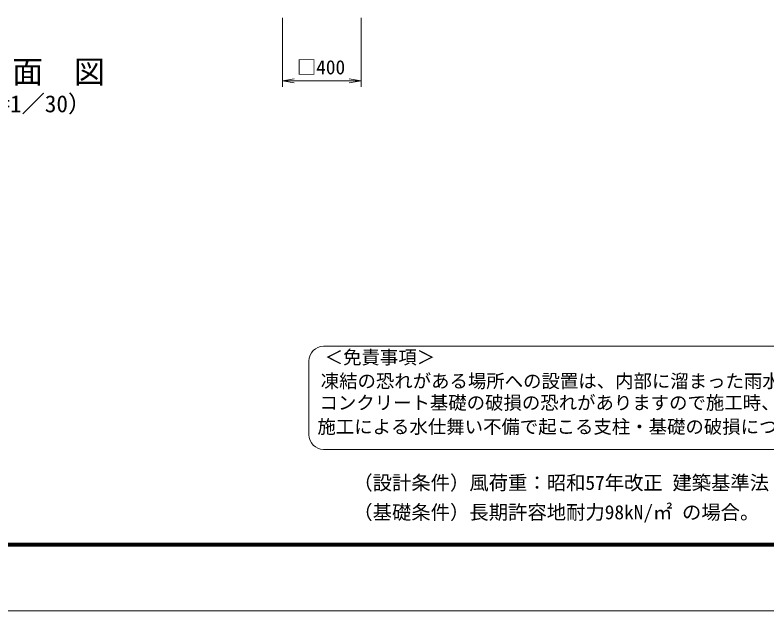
# Model space of a CAD drawing. Units: millimetres, scale not verified. Extents: x -6300 to 6300, y -4455 to 4455.
# Drawn here: x -2219 to 1606, y -4455 to -1423 of the extents above; entities that cross this region are included whole.
import ezdxf
from ezdxf.enums import TextEntityAlignment as Align

# ---------------------------------------------------------------- set-up
doc = ezdxf.new("R2010")
doc.units = ezdxf.units.MM
doc.header["$LTSCALE"] = 30
for name, color, linetype, lineweight in [('0-0_D-TTL-TXT', 7, 'Continuous', 18), ('0-6_D-STR-DIM', 7, 'Continuous', 9), ('0-7_0', 7, 'Continuous', 9), ('0-B_D-TTL', 7, 'Continuous', 9)]:
    doc.layers.add(name, color=color, linetype=linetype, lineweight=lineweight)
doc.styles.add('ＭＳ ゴシック', font='')
doc.styles.get('ＭＳ ゴシック').set_extended_font_data('MS Gothic')

# ---------------------------------------------------------------- blocks, each defined once
blk = doc.blocks.new('_Open')
at = {"layer": '0-7_0'}
blk.add_line((-30, 5), (0, 0), dxfattribs=at)
blk.add_lwpolyline([(-30, -5), (0, 0), (-30, 0)], dxfattribs=at)

msp = doc.modelspace()

# ---------------------------------------------------------------- linework, layer by layer
at = {"layer": '0-0_D-TTL-TXT', "color": 2}
for p, q in [((3018.67, -3108), (-649.66, -3108)), ((-724.66, -3183), (-724.66, -3558)), ((-649.66, -3633), (3018.67, -3633))]:
    msp.add_line(p, q, dxfattribs=at)
for centre, start, end in [((-649.66, -3183), 90, 180), ((-649.66, -3558), 180, 270)]:
    msp.add_arc(centre, 75, start, end, dxfattribs=at)
at = {"layer": '0-6_D-STR-DIM'}
for p, q in [((-859.41, -1437.84), (-859.41, -1787.84)), ((-459.41, -1437.84), (-459.41, -1787.84)), ((-799.41, -1757.84), (-519.41, -1757.84))]:
    msp.add_line(p, q, dxfattribs=at)
at = {"layer": '0-B_D-TTL', "color": 2, "lineweight": 18}
msp.add_lwpolyline([(-6300, 4455), (6300, 4455), (6300, -4455), (-6300, -4455)], close=True, dxfattribs=at)
at = {"layer": '0-B_D-TTL'}
for points in [[(-5895, 4125), (5895, 4125), (5895, -4125), (-5895, -4125)], [(-5891.25, 4121.25), (5891.25, 4121.25), (5891.25, -4121.25), (-5891.25, -4121.25)], [(-5887.5, 4117.5), (5887.5, 4117.5), (5887.5, -4117.5), (-5887.5, -4117.5)], [(-5883.75, 4113.75), (5883.75, 4113.75), (5883.75, -4113.75), (-5883.75, -4113.75)], [(-5880, 4110), (5880, 4110), (5880, -4110), (-5880, -4110)]]:
    msp.add_lwpolyline(points, close=True, dxfattribs=at)

# ---------------------------------------------------------------- block references
at = {"layer": '0-6_D-STR-DIM', "xscale": 2, "yscale": 2, "rotation": 180}
msp.add_blockref('_Open', (-859.41, -1757.84), dxfattribs=at)
at = {"layer": '0-6_D-STR-DIM', "xscale": 2, "yscale": 2}
msp.add_blockref('_Open', (-459.41, -1757.84), dxfattribs=at)

# ---------------------------------------------------------------- texts
at = {"layer": '0-0_D-TTL-TXT', "style": 'ＭＳ ゴシック'}
for s, height, p in [('正\u3000面\u3000図', 115.5, (-2549.26, -1803.9)), ('（S=1／30）', 86.66, (-2481.03, -1943.7)), ('＜免責事項＞ \u3000\u3000', 68.62, (-644.1, -3219.27)), ('凍結の恐れがある場所への設置は、内部に溜まった雨水等の凍結融解により支柱の破損や', 68.62, (-664.39, -3340.01)), ('コンクリート基礎の破損の恐れがありますので施工時、水仕舞いを行ってください。', 68.62, (-670.55, -3450.15)), ('施工による水仕舞い不備で起こる支柱・基礎の破損について当社は責任を負いかねます。 ', 68.62, (-681.04, -3572.39)), ('（設計条件）風荷重：昭和57年改正 建築基準法・同施行令に基づく風圧力に準拠。', 72.14, (-498.67, -3860.4)), ('（基礎条件）長期許容地耐力98kN/㎡ の場合。', 72.14, (-498.67, -4010.4))]:
    msp.add_text(s, height=height, dxfattribs=at).set_placement(p, align=Align.BOTTOM_LEFT)
at = {"layer": '0-6_D-STR-DIM', "style": 'ＭＳ ゴシック'}
msp.add_text('□400', height=72.14, dxfattribs=at).set_placement((-785.64, -1746.2), align=Align.BOTTOM_LEFT)

doc.saveas('drawing.dxf')
